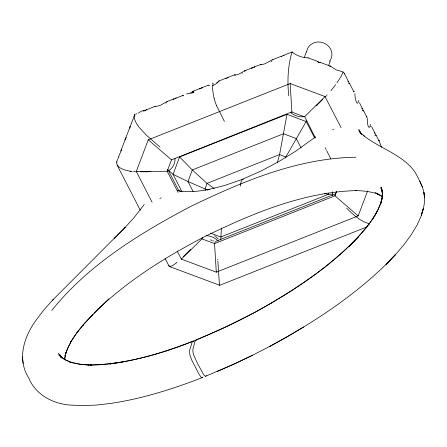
<?xml version="1.0" encoding="UTF-8"?>
<svg xmlns="http://www.w3.org/2000/svg" width="447" height="447" viewBox="0 0 447 447"><rect width="100%" height="100%" fill="white"/><g stroke="black" fill="none" stroke-linecap="round" stroke-linejoin="round"><path stroke-width="0.67" d="M240.352 186.153L241.05 182.069L242.403 179.258L260.618 171.218L278.487 161.775L295.316 151.449L314.04 138.022M202.966 377.017L202.228 377.637C172.777 389.058 142.425 398.629 111.124 403.373L97.055 405.01L84.673 405.597L72.833 405.183C54.467 404.758 35.665 395.344 28.63 377.715C16.964 359.416 23.82 337.122 35.671 320.739L43.689 310.157L52.59 300.133L125.266 227.299L114.499 238.312L115.265 237.53M349.554 83.533L349.442 83.282M168.96 265.306L169.413 266.524L219.673 285.264M221.388 227.987L220.784 240M376.218 135.441L379.185 141.101M332.49 191.88L332.786 195.769M125.02 139.877L134.893 114.365L134.128 116.287L134.541 119.383L136.246 123.081L139.006 127.199L146.448 135.24L159.914 146.974M349.481 83.634L344.598 73.816L344.33 73.978M216.37 271.614L216.303 272.167L181.337 259.131L177.18 251.035M363.584 110.878L363.428 110.498M64.653 359.74L65.413 354.348L65.078 355.667M314.761 138.19L306.223 121.573L287.002 114.331L279.593 154.578L277.397 162.473M281.28 56.356L281.487 56.199A4.744 0.911 81.4 0 1 281.845 56.266M64.619 358.93L65.949 352.459L65.564 354.091L68.268 347.04L72.319 339.502L78.052 331.054L77.175 332.289L84.388 323.371L92.881 314.252M214.113 98.245L213.621 96.217A21.707 6.018 68.4 0 1 213.537 95.826L212.548 89.065A16.964 4.705 68.4 0 1 212.509 87.796L212.984 84.41M116.65 161.875C115.946 167.971 125.126 170.402 130.144 171.151M343.072 72.107L341.067 76.493L336.943 82.885M167.748 169.402L167.195 171.262L178.062 192.4M171.665 159.35L167.195 171.262L136.279 171.469L148.264 139.816L290.304 83.516M181.616 258.657L181.337 259.131L201.96 238.894L202.357 237.58M291.997 111.845L171.508 159.875L148.264 139.816L148.566 139.715M304.603 116.444L315.358 137.95M335.87 193.864L335.541 193.847L334.948 195.831L214.538 243.587L201.96 238.894M65.111 355.717L67.296 348.978L71.224 341.055L70.66 342.011L76.236 333.535L83.572 324.572L82.706 325.545L92.183 315.314L91.283 316.275L108.789 298.803M173.123 99.256L173.425 99.05A4.71 1.307 67.3 0 1 174.134 99.117M199.491 88.802L199.792 88.595M306.391 51.813L304.234 57.702M330.238 61.138L328.528 65.81M118.852 156.159L121.807 149.197M118.807 156.294L118.41 157.355M287.002 114.331L179.593 156.931L173.067 174.38L181.923 191.612M328.646 193.115L328.165 194.406L220.757 237.005L210.503 233.138M225.383 78.532L225.69 78.326M251.689 68.1L251.991 67.894A4.716 1.285 68.8 0 1 252.549 67.905M118.293 157.668L118.17 157.998M120.785 150.997L125.668 138.307M336.077 192.428L336.345 191.713M336.563 191.562L334.948 195.831L358.187 215.895L367.624 190.981M118.047 158.316L117.924 158.629M130.122 126.294L129.859 128.133M117.645 159.339L116.695 161.753L117.002 162.121M320.225 62.407L330.232 66.111M319.991 62.792L320.041 62.619M306.782 120.45L285.236 158.02M317.744 61.893L317.957 61.546M377.581 210.749L372.357 219.471L372.614 219.036L366.171 227.769L358.304 236.871L349.09 246.247L358.578 236.586L358.304 236.871M372.357 219.471L377.274 211.213L380.704 203.469L382.649 196.294L380.414 204.737L382.286 197.613L382.587 191.16L382.705 192.445M190.673 249.258L189.433 250.633M315.202 137.223L315.157 137.29A2.984 1.995 25.3 0 0 315.012 137.603M368.797 224.606L374.525 216.158L378.575 208.62L381.285 201.569L380.9 203.201L382.224 196.736L382.185 190.858L382.386 193.02L380.85 187.517L381.867 190.679M206.302 375.698L205.223 376.285L203.759 374.877L197.334 363.126L193.484 354.471L192.914 351.834L192.953 349.163A38.174 10.275 68.2 0 1 193.026 348.615L195.127 341.139A38.168 10.275 68.2 0 1 195.305 340.793L195.959 340.011L196.697 340.011M125.791 138.106L126.283 137.575M144.252 204.447L133.804 217.952L124.545 228.054M335.691 84.628L331.501 89.998M51.785 310.436C88.377 264.758 139.47 233.502 190.562 206.514C242.24 181.577 297.512 158.087 355.778 157.243M369.669 223.371C339.765 261.054 298.602 287.745 257.17 311.134C205.29 338.122 149.365 363.255 89.987 365.082L91.534 365.087C83.734 364.925 75.85 364.109 68.475 361.444L70.034 362.081L63.67 358.935L58.875 354.857L61.708 357.879M331.283 90.26L330.92 90.691M329.679 66.374L330.21 66.106A4.816 1.14 68.6 0 1 330.305 65.972M327.126 94.926L326.818 95.256M326.36 95.742L325.707 96.423M385.945 264.535L395.668 254.365L385.945 264.535C351.828 297.646 311.598 323.757 269.921 346.308L287.03 336.854L303.647 327.014M386.219 264.25L396.003 254.047L404.395 244.146L411.313 234.625L417.062 225.076L420.962 216.516L423.326 208.542L421.325 215.197C423.935 207.889 425.65 199.971 423.834 192.26L424.499 197.82C424.376 188.489 419.437 180.314 415.14 172.341C402.73 154.366 379.833 148.65 363.316 135.38L364.188 136.005L359.187 131.524M52.59 300.133L53.506 299.188M358.578 236.586C337.356 259.036 312.297 277.458 286.315 293.997M322.605 99.58L317.202 104.905M317.135 104.972L316.029 105.928M189.271 250.789L183.304 256.617M93.848 313.274C126.266 281.353 165.323 257.019 205.525 236.178C252.896 213.253 303.491 191.903 356.862 190.584L355.315 190.573C363.109 190.735 370.999 191.551 378.374 194.221L376.815 193.579L382.598 196.445M173.151 99.374L175.559 98.206M201.245 88.171L201.915 87.752M201.312 88.109L199.507 88.908M227.132 77.901L227.814 77.482M227.199 77.845L225.4 78.65M177.068 262.361L172.341 265.792L169.441 266.535M150.7 171.458L148.756 171.765M145.37 110.308L155.025 106.33M145.258 110.398L143.543 111.119L143.962 110.744M136.648 171.184L136.279 171.469L152.103 202.256M125.087 139.883L125.395 139.654M243.587 71.425L238.659 74.23L236.374 74.856L234.53 74.833L227.584 77.56M160.68 198.094L161.177 197.77M283.677 55.333L281.319 56.467M254.125 67.044L251.695 68.195M271.217 303.15L286.331 293.997M271.62 60.144L265.406 63.625L262.652 64.441L260.445 64.564L261.149 65.027M192.506 91.518L192.875 91.322M244.274 70.984L244.654 70.788M218.197 81.326L218.566 81.13M196.188 339.921L223.209 328.243L239.626 320.303L255.606 311.95L271.173 303.178M166.385 101.855L160.741 105.118L157.685 106.135L155.059 106.341L155.617 106.593M270.027 346.252L252.639 355.203L234.837 363.718L205.57 376.307M234.837 363.718L252.639 355.203M319.896 62.709L318.962 62.658L318.163 62.038M167.552 171.145C172.391 169.055 175.347 163.641 175 158.456M217.432 371.407L217.158 371.53L235.055 363.612M175.33 98.284L183.08 95.451M201.692 87.83L208.62 85.075L209.369 85.584M253.896 67.123L260.445 64.564M283.504 55.383L292.098 51.981A8.99 1.218 -89.2 0 0 291.986 52.081C288.036 65.251 287.03 81.466 288.829 95.814M193.015 91.266L199.619 88.651M218.7 81.08L225.512 78.381M244.794 70.732L251.817 67.95M166.692 101.704L173.252 99.105M215.756 241.352L335.541 193.847M219.768 285.275L367.311 226.763M272.089 59.904L281.096 56.356M359.125 131.675L360.176 131.267M194.02 341.29L193.266 341.083C166.407 351.482 138.665 360.17 110.023 363.908L110.605 363.824L98.709 364.847L87.942 364.931L88.579 364.97L79.097 364.087L70.944 362.271L72.313 362.796L65.614 360.053L60.379 356.421L61.932 357.729M135.743 113.979L136.911 113.873M193.266 341.083L192.316 341.977A38.168 10.89 68.5 0 0 192.121 342.329L189.724 349.923A38.174 10.89 68.5 0 0 189.634 350.482L189.774 354.762L191.942 360.511L199.261 374.608L201.049 377.112L202.228 377.637M304.653 116.594C299.619 117.539 294.238 115.779 290.477 112.365M332.4 129.898L332.68 129.848M110.023 363.908L123.512 361.869M376.156 135.53L371.574 126.518M332.859 194.149L328.165 194.406L324.31 193.434M245.118 70.66L245.152 70.654A4.353 1.788 -77.8 0 1 245.297 70.687L245.682 70.838M148.616 171.765L140.464 171.788M137.056 171.715L136.771 171.704M136.626 171.698L136.268 171.682M363.512 110.962L359.466 102.76M206.374 235.664C210.833 235.882 215.292 237.798 218.253 241.19M135.463 171.648L135.1 171.626M134.955 171.614L133.854 171.542M167.228 101.586L167.552 101.687M133.072 171.48L132.737 171.452M378.385 140.537L378.805 140.671M131.653 171.341L131.127 171.279M131.049 171.274L130.636 171.218M130.563 171.207L130.183 171.156M272.603 59.803L272.949 59.959M369.68 223.718C360.925 222.081 352.661 214.119 346.654 208.229M224.4 121.411L216.683 105.917M193.506 91.205L193.903 91.406M180.113 191.093C189.824 192.484 199.725 191.12 209.302 189.372L208.453 189.55L224.735 185.449L242.81 179.225A4.325 1.201 68.4 0 1 243.336 179.565M234.697 74.873L235.278 75.314M353.259 91.4L353.538 91.518M292.137 52.014C296.467 55.696 302.569 57.808 307.977 57.814L317.973 61.541L318.102 61.915M210.414 239.843L211.984 240.43M212.772 240.721L213.56 241.017M207.833 190.176L188.036 181.566L173.067 174.38L168.854 170.631M285.789 157.07L279.593 154.578L207.011 183.365L205.039 189.092L205.676 190.321M366.305 116.572L366.423 116.633A4.364 2.011 -54.9 0 1 366.562 116.723M307.977 57.814L308.095 57.937A4.207 0.732 -54.6 0 1 308.212 57.959M182.857 95.412L183.426 95.87M375.033 192.389L382.375 196.792M214.482 235.759L215.499 236.435M330.495 66.245L336.245 69.877L343.117 71.95L344.235 73.347M214.219 188.466L207.011 183.365L192.299 169.938L179.593 156.931M215.99 236.809L218.186 239.005M324.952 96.44L341.083 127.646M344.335 73.459L344.598 73.816M360.075 132.379L361.757 134.575L358.678 129.747M58.261 353.236L61.988 357.796L59.166 354.315L61.178 357.444M215.258 241.766L214.538 243.587L216.303 272.167L358.187 215.895L358.058 215.426M61.815 357.896L59.445 354.225L61.094 357.159M363.517 110.616L366.791 117.008M359.991 131.938L360.785 133.379M330.763 158.752L326.64 150.561M366.875 117.142L367.06 117.544M349.515 83.371L353.923 91.953M301.094 147.912L296.316 138.626L283.566 133.742L192.299 169.938L188.036 181.566L193.126 191.478M168.094 169.882L179.269 191.623M117.036 164.965L140.375 210.369M165.127 258.528L169.117 266.289M219.46 285.024L217.868 261.294M325.31 147.7L326.109 149.415M419.722 181.258L422.342 187.036M381.453 147.275L379.386 141.503M381.587 188.824L382.453 191.925M382.448 191.892L381.235 187.494L382.425 191.841M22.35 356.874L23.188 363.495M217.711 259.321L217.79 260.188M314.632 137.123A6.157 3.732 0 0 1 315.163 136.341M333.294 129.691A7.426 6.739 -58.3 0 1 333.741 129.658M180.616 191.288A3.621 3.084 64.6 0 1 181.113 191.5M179.649 190.981A2.984 2.553 -33 0 1 180.13 191.053M177.56 190.495A6.157 4.124 -15.8 0 1 179.795 190.26M159.842 198.58A7.426 6.694 -60.5 0 1 160.222 198.289M216.666 105.922A18.081 5.012 68.4 0 1 214.096 98.228M378.771 140.811A4.526 2 -66.2 0 1 379.682 140.878M366.585 116.656A4.878 2.19 -66.9 0 1 367.009 116.885M370.379 124.266A5.766 1.52 86.8 0 1 368.373 126.602A5.766 1.52 86.8 0 1 367.451 118.421M370.524 126.529A4.358 0.352 2 0 1 370.692 126.551M353.51 91.624A4.52 2.028 -66 0 1 354.354 91.713M358.393 100.441A6.571 1.57 83.1 0 1 356.499 102.29A6.571 1.57 83.1 0 1 354.929 93.747M330.333 66.083A5.057 0.961 58.4 0 1 330.428 66.128M292.869 52.349A5.738 0.9 23.4 0 1 292.606 52.148M271.094 61.664A4.425 0.955 -44.7 0 1 271.871 61.077M234.915 75.096A4.347 0.374 42.5 0 1 234.848 75.007M242.09 73.252A5.912 0.369 -37 0 1 242.419 73.012M244.487 71.403A4.883 1.654 -58.8 0 1 244.956 71.095M218.538 81.449A5.671 1.995 -27.9 0 1 212.403 85.628M217.102 82.164A5.99 0.425 -37.8 0 1 217.264 82.052M216.823 82.812A5.94 0.693 -40.3 0 1 217.214 82.527M218.415 81.74A4.917 1.693 -60.2 0 1 218.879 81.432M219.052 81.058A4.364 1.794 -79.8 0 1 219.203 81.036M209.084 85.416A4.414 0.363 42.9 0 1 209.012 85.321M213.448 83.338A5.599 0.581 -8.4 0 1 212.275 83.488M182.991 95.552A4.364 0.33 43.1 0 1 182.94 95.485M190.489 92.266A5.817 0.57 -8.4 0 1 193.529 92.557A5.817 0.57 -8.4 0 1 186.377 93.948M192.702 91.931A4.822 1.581 -58.5 0 1 193.171 91.624M193.316 91.3A4.33 1.71 -75.1 0 1 193.501 91.255M165.982 103.168A4.626 1.229 -48.7 0 1 166.725 102.609M134.424 115.594A6.079 1.592 -39.2 0 1 135.078 115.197M374.184 132.938A4.699 1.509 -27.6 0 1 374.932 133.083M374.703 135.206A4.716 1.307 -18.7 0 1 375.659 135.245M361.673 108.358A4.699 1.52 -27.3 0 1 362.293 108.504M362.159 110.593A4.716 1.324 -18.6 0 1 363.042 110.649M347.844 81.259A4.643 1.218 -38.6 0 1 348.302 81.259M348.347 83.65A4.755 1.084 -30.7 0 1 349.051 83.505M318.566 62.312A3.805 0.62 41.3 0 1 318.46 62.161M320.102 62.641A3.621 0.81 8.1 0 1 320.108 62.725M283.711 55.646A4.682 1.028 89.3 0 1 284.052 55.299M254.187 67.24A4.727 1.442 78.1 0 1 254.667 66.91M225.69 78.331A4.716 1.302 67.8 0 1 226.299 78.348M227.869 77.649A4.733 1.464 76.9 0 1 228.154 77.381M199.792 88.607A4.716 1.28 68.5 0 1 200.385 88.612M201.971 87.919A4.727 1.43 77.2 0 1 202.284 87.64M175.61 98.351A4.733 1.458 75.8 0 1 176.258 98.094M143.923 110.694A4.649 1.581 54.3 0 1 144.968 110.828M146.13 109.839A4.777 1.81 61.7 0 1 146.728 109.66M125.691 138.643A3.788 1.028 -78.1 0 1 125.803 138.43M359.22 129.904A3.738 2.816 53.4 0 1 359.142 130.111M359.081 130.077A4.425 2.984 25.1 0 1 359.019 130.289M138.179 113.292A12.784 11.706 18.3 0 1 145.94 110.219M306.67 51.992A12.784 11.667 19.6 0 1 323.734 43.001A12.784 11.667 19.6 0 1 329.545 61.228M325.114 96.58L304.491 116.812L291.919 112.124L290.153 83.544L325.114 96.58"/></g></svg>
